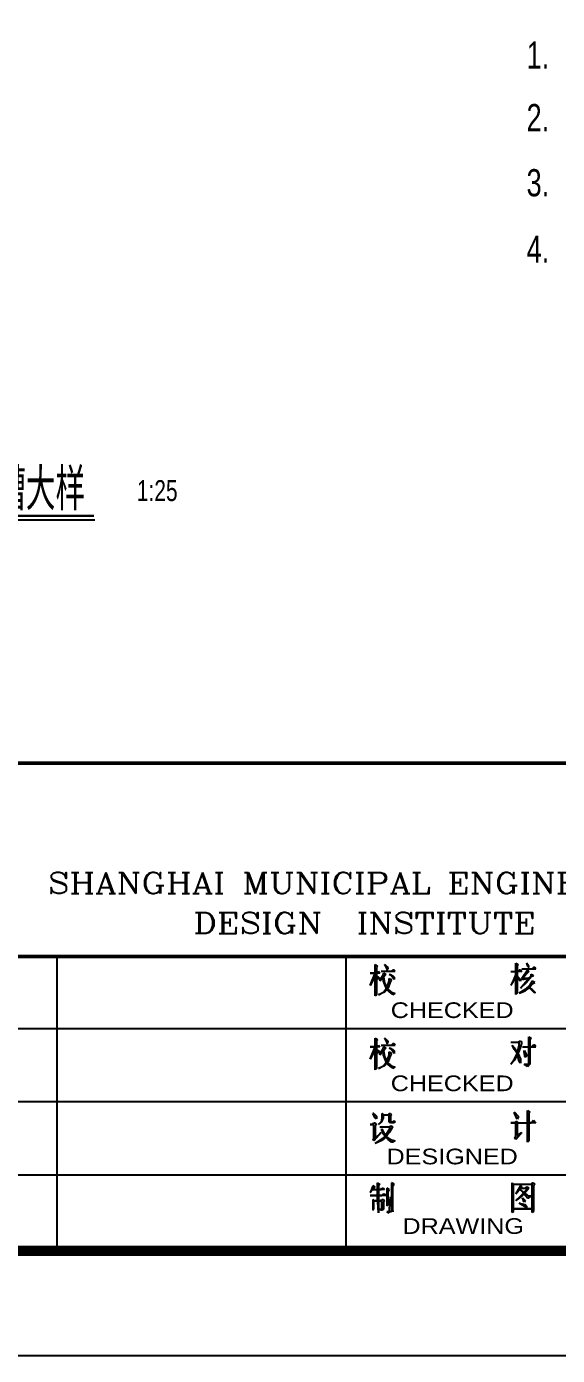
# Model space of a CAD drawing. Extents: x 6 to 303, y -107 to 103.
# Drawn here: x 212.6 to 238, y -107.1 to -43.5 of the extents above; entities that cross this region are included whole.
import ezdxf
from ezdxf.enums import TextEntityAlignment as Align

# ---------------------------------------------------------------- set-up
doc = ezdxf.new("R2010")
doc.units = 0
doc.header["$MEASUREMENT"] = 0
doc.layers.add('4', color=4, linetype='CONTINUOUS')
doc.layers.add('SMEDI', color=2, linetype='CONTINUOUS')
doc.styles.add('SMEDI', font='smsim', dxfattribs={"width": 0.75, "bigfont": 'smfs'})
doc.styles.add('SMEDI1', font='COMPLEX', dxfattribs={"width": 1.2, "bigfont": 'SMFS'})

msp = doc.modelspace()

# ---------------------------------------------------------------- linework, layer by layer
at = {"layer": '4'}
msp.add_line((215.8634932, -67.1163771), (203.9872441, -67.1163771), dxfattribs=at)
at = {"layer": '4', "const_width": 0.1165}
msp.add_lwpolyline([(215.8353198, -66.9125066), (204.0173034, -66.9125066)], dxfattribs=at)
at = {"layer": 'SMEDI'}
for p, q in [((214.0607077, -102.1285087, -11.3095628), (214.0607077, -88.0051186, -11.3095628)), ((227.9107077, -102.1285087, -11.3095628), (227.9107077, -88.0051186, -11.3095628)), ((236.027144, -88.310098, -11.3095628), (236.1464813, -88.3896562, -11.3095628)), ((236.027144, -88.9200444, -11.3095628), (236.027144, -88.310098, -11.3095628)), ((236.6503501, -88.4559547, -11.3095628), (236.5442725, -88.310098, -11.3095628)), ((236.5442725, -88.310098, -11.3095628), (236.5973113, -88.4559547, -11.3095628)), ((229.2912142, -88.800707, -11.3095628), (229.0657992, -88.800707, -11.3095628)), ((229.0657992, -88.800707, -11.3095628), (229.2912142, -88.800707, -11.3095628)), ((229.0657992, -89.384134, -11.3095628), (229.2912142, -88.800707, -11.3095628)), ((229.2912142, -88.9200444, -11.3095628), (229.0657992, -89.384134, -11.3095628)), ((229.2912142, -88.3763965, -11.3095628), (229.4105515, -88.4692144, -11.3095628)), ((229.2912142, -88.800707, -11.3095628), (229.2912142, -88.3763965, -11.3095628)), ((229.2912142, -89.8880028, -11.3095628), (229.2912142, -88.800707, -11.3095628)), ((229.2912142, -88.800707, -11.3095628), (229.2912142, -88.9200444, -11.3095628)), ((229.4105515, -88.4692144, -11.3095628), (229.3575127, -88.5222533, -11.3095628)), ((229.3575127, -88.5222533, -11.3095628), (229.3575127, -88.800707, -11.3095628)), ((229.5166291, -88.800707, -11.3095628), (229.3575127, -88.800707, -11.3095628)), ((229.3575127, -88.800707, -11.3095628), (229.4105515, -88.800707, -11.3095628)), ((229.3575127, -88.800707, -11.3095628), (229.3575127, -88.9200444, -11.3095628)), ((229.3575127, -88.9200444, -11.3095628), (229.5166291, -89.0526414, -11.3095628)), ((229.4635903, -89.1056802, -11.3095628), (229.3575127, -88.9200444, -11.3095628)), ((229.3575127, -88.9200444, -11.3095628), (229.3575127, -89.834964, -11.3095628)), ((229.4105515, -88.800707, -11.3095628), (229.4635903, -88.7078891, -11.3095628)), ((229.4635903, -88.7078891, -11.3095628), (229.5166291, -88.800707, -11.3095628)), ((229.702265, -88.9863429, -11.3095628), (229.5166291, -89.1852385, -11.3095628)), ((229.5166291, -89.1852385, -11.3095628), (229.6227068, -88.9863429, -11.3095628)), ((229.5829277, -88.7078891, -11.3095628), (230.2591726, -88.7078891, -11.3095628)), ((229.6227068, -88.9863429, -11.3095628), (229.702265, -88.8537459, -11.3095628)), ((229.8083426, -88.8537459, -11.3095628), (229.702265, -88.800707, -11.3095628)), ((229.702265, -88.800707, -11.3095628), (229.8083426, -88.8537459, -11.3095628)), ((229.702265, -88.8537459, -11.3095628), (229.702265, -88.800707, -11.3095628)), ((229.8083426, -88.8537459, -11.3095628), (229.702265, -88.9863429, -11.3095628)), ((229.702265, -88.9863429, -11.3095628), (229.7420441, -89.251537, -11.3095628)), ((229.702265, -89.1852385, -11.3095628), (229.702265, -88.9863429, -11.3095628)), ((229.9144203, -88.5222533, -11.3095628), (229.7420441, -88.3763965, -11.3095628)), ((229.7420441, -88.3763965, -11.3095628), (229.8613815, -88.5885518, -11.3095628)), ((229.8613815, -88.6548503, -11.3095628), (229.9144203, -88.5885518, -11.3095628)), ((229.8613815, -88.5885518, -11.3095628), (229.8613815, -88.6548503, -11.3095628)), ((229.9144203, -88.5885518, -11.3095628), (229.9144203, -88.5222533, -11.3095628)), ((229.9674591, -88.8537459, -11.3095628), (230.0337576, -88.8537459, -11.3095628)), ((230.0867964, -88.9200444, -11.3095628), (229.9674591, -88.8537459, -11.3095628)), ((230.0337576, -88.8537459, -11.3095628), (230.1398353, -88.9200444, -11.3095628)), ((230.1398353, -88.6548503, -11.3095628), (230.0867964, -88.7078891, -11.3095628)), ((230.2061338, -89.1056802, -11.3095628), (230.0867964, -88.9200444, -11.3095628)), ((230.2061338, -88.6548503, -11.3095628), (230.1398353, -88.6548503, -11.3095628)), ((230.1398353, -88.9200444, -11.3095628), (230.2061338, -88.9863429, -11.3095628)), ((230.2591726, -88.7078891, -11.3095628), (230.2061338, -88.6548503, -11.3095628)), ((230.2061338, -88.9863429, -11.3095628), (230.2061338, -89.1056802, -11.3095628)), ((235.801729, -88.7211488, -11.3095628), (236.027144, -88.7211488, -11.3095628)), ((236.027144, -88.8404862, -11.3095628), (235.9210664, -89.1189399, -11.3095628)), ((235.9210664, -89.1719788, -11.3095628), (236.027144, -88.9200444, -11.3095628)), ((236.027144, -88.7211488, -11.3095628), (236.027144, -88.8404862, -11.3095628)), ((236.027144, -89.8217043, -11.3095628), (236.027144, -88.7211488, -11.3095628)), ((236.1464813, -88.3896562, -11.3095628), (236.0934425, -88.4559547, -11.3095628)), ((236.0934425, -88.4559547, -11.3095628), (236.0934425, -88.7211488, -11.3095628)), ((236.0934425, -88.7211488, -11.3095628), (236.1464813, -88.7211488, -11.3095628)), ((236.3188575, -88.7211488, -11.3095628), (236.0934425, -88.7211488, -11.3095628)), ((236.0934425, -88.7211488, -11.3095628), (236.0934425, -88.9200444, -11.3095628)), ((236.0934425, -88.9200444, -11.3095628), (236.252559, -89.1189399, -11.3095628)), ((236.1995202, -89.1189399, -11.3095628), (236.0934425, -88.9200444, -11.3095628)), ((236.0934425, -88.9200444, -11.3095628), (236.0934425, -89.7554058, -11.3095628)), ((236.1464813, -88.7211488, -11.3095628), (236.1995202, -88.6415906, -11.3095628)), ((236.1995202, -88.6415906, -11.3095628), (236.252559, -88.6415906, -11.3095628)), ((236.252559, -88.6415906, -11.3095628), (236.3188575, -88.7211488, -11.3095628)), ((236.3188575, -88.5885518, -11.3095628), (236.9951024, -88.5885518, -11.3095628)), ((236.3188575, -89.0393817, -11.3095628), (236.5973113, -88.6415906, -11.3095628)), ((236.6503501, -88.7211488, -11.3095628), (236.3586366, -89.0393817, -11.3095628)), ((236.7696874, -88.9730832, -11.3095628), (236.5442725, -89.2382773, -11.3095628)), ((236.5973113, -88.4559547, -11.3095628), (236.6503501, -88.5222533, -11.3095628)), ((236.5973113, -88.6415906, -11.3095628), (236.6503501, -88.7211488, -11.3095628)), ((236.6503501, -88.5222533, -11.3095628), (236.6503501, -88.4559547, -11.3095628)), ((236.6503501, -89.0393817, -11.3095628), (236.7696874, -88.9200444, -11.3095628)), ((236.7696874, -88.9200444, -11.3095628), (236.7696874, -88.8404862, -11.3095628)), ((236.7696874, -88.8404862, -11.3095628), (236.8757651, -88.9200444, -11.3095628)), ((236.8757651, -88.9200444, -11.3095628), (236.7696874, -88.9730832, -11.3095628)), ((236.8757651, -88.5222533, -11.3095628), (236.8227263, -88.5885518, -11.3095628)), ((236.9420636, -88.5222533, -11.3095628), (236.8757651, -88.5222533, -11.3095628)), ((236.9951024, -88.5885518, -11.3095628), (236.9420636, -88.5222533, -11.3095628)), ((229.5166291, -89.0526414, -11.3095628), (229.4635903, -89.1056802, -11.3095628)), ((229.8613815, -89.5830296, -11.3095628), (229.702265, -89.1852385, -11.3095628)), ((229.702265, -89.7023669, -11.3095628), (229.8613815, -89.5034714, -11.3095628)), ((229.7420441, -89.251537, -11.3095628), (229.8613815, -89.5034714, -11.3095628)), ((229.9144203, -89.5034714, -11.3095628), (229.7420441, -89.7023669, -11.3095628)), ((229.8613815, -89.5034714, -11.3095628), (229.9674591, -89.1852385, -11.3095628)), ((229.8613815, -89.5034714, -11.3095628), (230.0867964, -89.7023669, -11.3095628)), ((230.0867964, -89.7686655, -11.3095628), (229.8613815, -89.5830296, -11.3095628)), ((230.0337576, -89.1852385, -11.3095628), (229.9144203, -89.5034714, -11.3095628)), ((229.9674591, -89.1852385, -11.3095628), (229.9674591, -89.0526414, -11.3095628)), ((229.9674591, -89.0526414, -11.3095628), (230.0867964, -89.1056802, -11.3095628)), ((230.0867964, -89.1056802, -11.3095628), (230.0337576, -89.1852385, -11.3095628)), ((235.9210664, -89.1189399, -11.3095628), (235.801729, -89.3708743, -11.3095628)), ((235.801729, -89.3708743, -11.3095628), (235.9210664, -89.1719788, -11.3095628)), ((236.252559, -89.1719788, -11.3095628), (236.1995202, -89.1189399, -11.3095628)), ((236.477974, -89.5697699, -11.3095628), (236.1995202, -89.7554058, -11.3095628)), ((236.1995202, -89.7554058, -11.3095628), (236.477974, -89.6360684, -11.3095628)), ((236.252559, -89.5167311, -11.3095628), (236.6503501, -89.0393817, -11.3095628)), ((236.252559, -89.1189399, -11.3095628), (236.252559, -89.1719788, -11.3095628)), ((236.5442725, -89.2382773, -11.3095628), (236.252559, -89.5167311, -11.3095628)), ((236.3586366, -89.1189399, -11.3095628), (236.3188575, -89.0393817, -11.3095628)), ((236.3586366, -89.0393817, -11.3095628), (236.6503501, -89.0393817, -11.3095628)), ((236.6503501, -89.0393817, -11.3095628), (236.3586366, -89.1189399, -11.3095628)), ((236.7033889, -89.3708743, -11.3095628), (236.477974, -89.5697699, -11.3095628)), ((236.477974, -89.6360684, -11.3095628), (236.6503501, -89.5167311, -11.3095628)), ((236.6503501, -89.5167311, -11.3095628), (236.8227263, -89.3045758, -11.3095628)), ((236.8227263, -89.1719788, -11.3095628), (236.7033889, -89.3708743, -11.3095628)), ((236.8227263, -89.5697699, -11.3095628), (236.7033889, -89.5167311, -11.3095628)), ((236.7033889, -89.5167311, -11.3095628), (236.8227263, -89.5697699, -11.3095628)), ((236.9420636, -89.7554058, -11.3095628), (236.7033889, -89.5167311, -11.3095628)), ((236.9420636, -89.2382773, -11.3095628), (236.8227263, -89.1719788, -11.3095628)), ((236.8227263, -89.3045758, -11.3095628), (236.9420636, -89.2382773, -11.3095628)), ((236.8227263, -89.5697699, -11.3095628), (236.9420636, -89.7023669, -11.3095628)), ((229.3575127, -89.834964, -11.3095628), (229.2912142, -89.8880028, -11.3095628)), ((229.7420441, -89.7023669, -11.3095628), (229.4635903, -89.834964, -11.3095628)), ((229.4635903, -89.834964, -11.3095628), (229.702265, -89.7023669, -11.3095628)), ((230.0867964, -89.7023669, -11.3095628), (230.2591726, -89.7686655, -11.3095628)), ((230.1398353, -89.834964, -11.3095628), (230.0867964, -89.7686655, -11.3095628)), ((230.2591726, -89.7686655, -11.3095628), (230.1398353, -89.834964, -11.3095628)), ((236.0934425, -89.7554058, -11.3095628), (236.027144, -89.8217043, -11.3095628)), ((236.9420636, -89.7023669, -11.3095628), (236.9420636, -89.7554058, -11.3095628)), ((196.9365627, -91.4411447, -11.3095628), (252.1735756, -91.4411447, -11.3095628)), ((229.2912142, -92.3277884, -11.3095628), (229.2912142, -91.9034779, -11.3095628)), ((229.2912142, -91.9034779, -11.3095628), (229.4105515, -91.9830361, -11.3095628)), ((229.4105515, -91.9830361, -11.3095628), (229.3575127, -92.0493346, -11.3095628)), ((229.3575127, -92.0493346, -11.3095628), (229.3575127, -92.3277884, -11.3095628)), ((229.9144203, -92.0493346, -11.3095628), (229.7420441, -91.9034779, -11.3095628)), ((229.7420441, -91.9034779, -11.3095628), (229.8613815, -92.1156331, -11.3095628)), ((229.8613815, -92.1819317, -11.3095628), (229.9144203, -92.1156331, -11.3095628)), ((229.8613815, -92.1156331, -11.3095628), (229.8613815, -92.1819317, -11.3095628)), ((229.9144203, -92.1156331, -11.3095628), (229.9144203, -92.0493346, -11.3095628)), ((230.1398353, -92.1819317, -11.3095628), (230.0867964, -92.2349705, -11.3095628)), ((230.2061338, -92.1819317, -11.3095628), (230.1398353, -92.1819317, -11.3095628)), ((230.2591726, -92.2349705, -11.3095628), (230.2061338, -92.1819317, -11.3095628)), ((235.801729, -92.1023734, -11.3095628), (236.1464813, -92.1023734, -11.3095628)), ((236.1464813, -92.1023734, -11.3095628), (236.1995202, -92.0493346, -11.3095628)), ((236.1995202, -92.1023734, -11.3095628), (236.1464813, -92.1023734, -11.3095628)), ((236.1995202, -92.0493346, -11.3095628), (236.252559, -92.0493346, -11.3095628)), ((236.1995202, -92.2482302, -11.3095628), (236.1995202, -92.1023734, -11.3095628)), ((236.252559, -92.0493346, -11.3095628), (236.3188575, -92.1023734, -11.3095628)), ((236.3188575, -92.1023734, -11.3095628), (236.252559, -92.3145287, -11.3095628)), ((236.6503501, -92.3145287, -11.3095628), (236.6503501, -91.8371793, -11.3095628)), ((236.6503501, -91.8371793, -11.3095628), (236.7696874, -91.9167376, -11.3095628)), ((236.7696874, -91.9167376, -11.3095628), (236.7033889, -91.9830361, -11.3095628)), ((236.7033889, -91.9830361, -11.3095628), (236.7033889, -92.3145287, -11.3095628)), ((229.2912142, -92.3277884, -11.3095628), (229.0657992, -92.3277884, -11.3095628)), ((229.0657992, -92.3277884, -11.3095628), (229.2912142, -92.3277884, -11.3095628)), ((229.0657992, -92.9112154, -11.3095628), (229.2912142, -92.3277884, -11.3095628)), ((229.2912142, -92.4471258, -11.3095628), (229.0657992, -92.9112154, -11.3095628)), ((229.2912142, -92.3277884, -11.3095628), (229.2912142, -92.4471258, -11.3095628)), ((229.2912142, -93.4150842, -11.3095628), (229.2912142, -92.3277884, -11.3095628)), ((229.5166291, -92.3277884, -11.3095628), (229.3575127, -92.3277884, -11.3095628)), ((229.3575127, -92.3277884, -11.3095628), (229.4105515, -92.3277884, -11.3095628)), ((229.3575127, -92.3277884, -11.3095628), (229.3575127, -92.4471258, -11.3095628)), ((229.3575127, -92.4471258, -11.3095628), (229.5166291, -92.5664631, -11.3095628)), ((229.4635903, -92.6327616, -11.3095628), (229.3575127, -92.4471258, -11.3095628)), ((229.3575127, -92.4471258, -11.3095628), (229.3575127, -93.3620454, -11.3095628)), ((229.4105515, -92.3277884, -11.3095628), (229.4635903, -92.2349705, -11.3095628)), ((229.4635903, -92.2349705, -11.3095628), (229.5166291, -92.3277884, -11.3095628)), ((229.5166291, -92.5664631, -11.3095628), (229.4635903, -92.6327616, -11.3095628)), ((229.702265, -92.5134243, -11.3095628), (229.5166291, -92.7123198, -11.3095628)), ((229.5166291, -92.7123198, -11.3095628), (229.6227068, -92.5134243, -11.3095628)), ((229.5829277, -92.2349705, -11.3095628), (230.2591726, -92.2349705, -11.3095628)), ((229.6227068, -92.5134243, -11.3095628), (229.702265, -92.3808272, -11.3095628)), ((229.8083426, -92.3808272, -11.3095628), (229.702265, -92.3277884, -11.3095628)), ((229.702265, -92.3277884, -11.3095628), (229.8083426, -92.3808272, -11.3095628)), ((229.702265, -92.3808272, -11.3095628), (229.702265, -92.3277884, -11.3095628)), ((229.8083426, -92.3808272, -11.3095628), (229.702265, -92.5134243, -11.3095628)), ((229.702265, -92.5134243, -11.3095628), (229.7420441, -92.7786184, -11.3095628)), ((229.702265, -92.7123198, -11.3095628), (229.702265, -92.5134243, -11.3095628)), ((229.8613815, -93.110111, -11.3095628), (229.702265, -92.7123198, -11.3095628)), ((229.7420441, -92.7786184, -11.3095628), (229.8613815, -93.017293, -11.3095628)), ((229.8613815, -93.017293, -11.3095628), (229.9674591, -92.7123198, -11.3095628)), ((230.0337576, -92.7123198, -11.3095628), (229.9144203, -93.017293, -11.3095628)), ((229.9674591, -92.3808272, -11.3095628), (230.0337576, -92.3808272, -11.3095628)), ((230.0867964, -92.4471258, -11.3095628), (229.9674591, -92.3808272, -11.3095628)), ((229.9674591, -92.7123198, -11.3095628), (229.9674591, -92.5664631, -11.3095628)), ((229.9674591, -92.5664631, -11.3095628), (230.0867964, -92.6327616, -11.3095628)), ((230.0337576, -92.3808272, -11.3095628), (230.1398353, -92.4471258, -11.3095628)), ((230.0867964, -92.6327616, -11.3095628), (230.0337576, -92.7123198, -11.3095628)), ((230.2061338, -92.6327616, -11.3095628), (230.0867964, -92.4471258, -11.3095628)), ((230.1398353, -92.4471258, -11.3095628), (230.2061338, -92.5134243, -11.3095628)), ((230.2061338, -92.5134243, -11.3095628), (230.2061338, -92.6327616, -11.3095628)), ((235.8547678, -92.2482302, -11.3095628), (235.9741052, -92.3675675, -11.3095628)), ((235.9741052, -92.4471258, -11.3095628), (235.8547678, -92.2482302, -11.3095628)), ((235.9741052, -92.3675675, -11.3095628), (236.0934425, -92.5532034, -11.3095628)), ((236.0934425, -92.6460213, -11.3095628), (235.9741052, -92.4471258, -11.3095628)), ((236.1995202, -92.5001646, -11.3095628), (235.9741052, -92.9509945, -11.3095628)), ((235.9741052, -92.8979557, -11.3095628), (236.0934425, -92.6460213, -11.3095628)), ((236.0934425, -92.6460213, -11.3095628), (236.1995202, -92.2482302, -11.3095628)), ((236.0934425, -92.5532034, -11.3095628), (236.1995202, -92.7653587, -11.3095628)), ((236.1464813, -92.8316572, -11.3095628), (236.0934425, -92.6460213, -11.3095628)), ((236.252559, -92.3145287, -11.3095628), (236.1995202, -92.5001646, -11.3095628)), ((236.1995202, -92.7653587, -11.3095628), (236.252559, -92.8979557, -11.3095628)), ((236.3586366, -92.3145287, -11.3095628), (236.6503501, -92.3145287, -11.3095628)), ((236.4381948, -92.5001646, -11.3095628), (236.5442725, -92.6990601, -11.3095628)), ((236.4381948, -92.5532034, -11.3095628), (236.4381948, -92.5001646, -11.3095628)), ((236.477974, -92.8316572, -11.3095628), (236.4381948, -92.5532034, -11.3095628)), ((236.5442725, -92.7653587, -11.3095628), (236.477974, -92.8316572, -11.3095628)), ((236.5442725, -92.6990601, -11.3095628), (236.5442725, -92.7653587, -11.3095628)), ((236.6503501, -93.1498901, -11.3095628), (236.6503501, -92.3145287, -11.3095628)), ((236.7033889, -92.3145287, -11.3095628), (236.7033889, -93.1498901, -11.3095628)), ((236.7033889, -92.3145287, -11.3095628), (236.9951024, -92.3145287, -11.3095628)), ((236.8227263, -92.3145287, -11.3095628), (236.7033889, -92.3145287, -11.3095628)), ((236.8757651, -92.2482302, -11.3095628), (236.8227263, -92.3145287, -11.3095628)), ((236.9420636, -92.2482302, -11.3095628), (236.8757651, -92.2482302, -11.3095628)), ((236.9951024, -92.3145287, -11.3095628), (236.9420636, -92.2482302, -11.3095628)), ((229.3575127, -93.3620454, -11.3095628), (229.2912142, -93.4150842, -11.3095628)), ((229.7420441, -93.2294483, -11.3095628), (229.4635903, -93.3620454, -11.3095628)), ((229.4635903, -93.3620454, -11.3095628), (229.702265, -93.2294483, -11.3095628)), ((229.702265, -93.2294483, -11.3095628), (229.8613815, -93.017293, -11.3095628)), ((229.9144203, -93.017293, -11.3095628), (229.7420441, -93.2294483, -11.3095628)), ((229.8613815, -93.017293, -11.3095628), (230.0867964, -93.2294483, -11.3095628)), ((230.0867964, -93.2957468, -11.3095628), (229.8613815, -93.110111, -11.3095628)), ((230.0867964, -93.2294483, -11.3095628), (230.2591726, -93.2957468, -11.3095628)), ((230.1398353, -93.3620454, -11.3095628), (230.0867964, -93.2957468, -11.3095628)), ((230.2591726, -93.2957468, -11.3095628), (230.1398353, -93.3620454, -11.3095628)), ((235.801729, -93.1498901, -11.3095628), (235.9741052, -92.8979557, -11.3095628)), ((235.9741052, -92.9509945, -11.3095628), (235.801729, -93.1498901, -11.3095628)), ((236.1995202, -93.0305527, -11.3095628), (236.1464813, -92.8316572, -11.3095628)), ((236.252559, -93.0968513, -11.3095628), (236.1995202, -93.0305527, -11.3095628)), ((236.252559, -92.8979557, -11.3095628), (236.252559, -93.0968513, -11.3095628)), ((236.5442725, -93.2294483, -11.3095628), (236.4381948, -93.1498901, -11.3095628)), ((236.4381948, -93.1498901, -11.3095628), (236.6503501, -93.1498901, -11.3095628)), ((236.5973113, -93.2824871, -11.3095628), (236.5442725, -93.2294483, -11.3095628)), ((236.7033889, -93.1498901, -11.3095628), (236.5973113, -93.2824871, -11.3095628)), ((196.9365627, -94.9411447, -11.3095628), (252.1735756, -94.9411447, -11.3095628)), ((229.2381754, -95.5101175, -11.3095628), (229.1851365, -95.5101175, -11.3095628)), ((229.1851365, -95.5101175, -11.3095628), (229.2381754, -95.5101175, -11.3095628)), ((229.2912142, -95.709013, -11.3095628), (229.1851365, -95.5101175, -11.3095628)), ((229.1851365, -96.0405056, -11.3095628), (229.2381754, -95.9609474, -11.3095628)), ((229.2381754, -95.5101175, -11.3095628), (229.3575127, -95.6427145, -11.3095628)), ((229.2381754, -95.9609474, -11.3095628), (229.2912142, -95.9609474, -11.3095628)), ((229.3575127, -95.7620519, -11.3095628), (229.2912142, -95.709013, -11.3095628)), ((229.2912142, -95.9609474, -11.3095628), (229.3575127, -96.0405056, -11.3095628)), ((229.3575127, -95.6427145, -11.3095628), (229.3575127, -95.7620519, -11.3095628)), ((229.5829277, -95.9079086, -11.3095628), (229.4635903, -96.0405056, -11.3095628)), ((229.4635903, -96.0405056, -11.3095628), (229.6227068, -95.9079086, -11.3095628)), ((229.6227068, -95.709013, -11.3095628), (229.5829277, -95.9079086, -11.3095628)), ((229.6227068, -95.5101175, -11.3095628), (229.702265, -95.576416, -11.3095628)), ((229.702265, -95.576416, -11.3095628), (229.6227068, -95.5101175, -11.3095628)), ((229.6227068, -95.5101175, -11.3095628), (229.6227068, -95.709013, -11.3095628)), ((229.6227068, -95.9079086, -11.3095628), (229.702265, -95.709013, -11.3095628)), ((229.702265, -95.709013, -11.3095628), (229.702265, -95.576416, -11.3095628)), ((229.702265, -95.576416, -11.3095628), (229.9144203, -95.576416, -11.3095628)), ((229.9144203, -95.576416, -11.3095628), (229.9674591, -95.5101175, -11.3095628)), ((229.9674591, -95.576416, -11.3095628), (229.9144203, -95.576416, -11.3095628)), ((229.9674591, -95.5101175, -11.3095628), (230.0337576, -95.5101175, -11.3095628)), ((229.9674591, -95.9079086, -11.3095628), (229.9674591, -95.576416, -11.3095628)), ((230.0337576, -95.9609474, -11.3095628), (229.9674591, -95.9079086, -11.3095628)), ((230.0337576, -95.5101175, -11.3095628), (230.0867964, -95.576416, -11.3095628)), ((230.0867964, -95.576416, -11.3095628), (230.0337576, -95.6427145, -11.3095628)), ((230.0337576, -95.6427145, -11.3095628), (230.0337576, -95.9079086, -11.3095628)), ((230.0337576, -95.9079086, -11.3095628), (230.1398353, -95.9079086, -11.3095628)), ((230.2061338, -95.9609474, -11.3095628), (230.0337576, -95.9609474, -11.3095628)), ((230.1398353, -95.9079086, -11.3095628), (230.2061338, -95.8416101, -11.3095628)), ((230.2061338, -95.8416101, -11.3095628), (230.2591726, -95.9079086, -11.3095628)), ((230.2591726, -95.9079086, -11.3095628), (230.2061338, -95.9609474, -11.3095628)), ((235.9741052, -95.9609474, -11.3095628), (235.801729, -95.9609474, -11.3095628)), ((235.801729, -95.9609474, -11.3095628), (235.9741052, -95.9609474, -11.3095628)), ((236.1464813, -95.6294548, -11.3095628), (235.9741052, -95.4438189, -11.3095628)), ((235.9741052, -95.4438189, -11.3095628), (236.1464813, -95.6294548, -11.3095628)), ((235.9741052, -95.4968578, -11.3095628), (235.9741052, -95.4438189, -11.3095628)), ((236.027144, -95.6294548, -11.3095628), (235.9741052, -95.4968578, -11.3095628)), ((235.9741052, -95.9609474, -11.3095628), (236.027144, -95.8946489, -11.3095628)), ((236.027144, -95.9609474, -11.3095628), (235.9741052, -95.9609474, -11.3095628)), ((235.9741052, -95.9609474, -11.3095628), (236.252559, -95.9609474, -11.3095628)), ((236.0934425, -95.7753116, -11.3095628), (236.027144, -95.6294548, -11.3095628)), ((236.027144, -95.8946489, -11.3095628), (236.0934425, -95.8946489, -11.3095628)), ((236.027144, -96.6239326, -11.3095628), (236.027144, -95.9609474, -11.3095628)), ((236.1464813, -95.6957533, -11.3095628), (236.0934425, -95.7753116, -11.3095628)), ((236.0934425, -95.8946489, -11.3095628), (236.1464813, -95.9609474, -11.3095628)), ((236.1464813, -95.9609474, -11.3095628), (236.0934425, -96.0272459, -11.3095628)), ((236.1464813, -95.6294548, -11.3095628), (236.1464813, -95.6957533, -11.3095628)), ((236.252559, -95.9609474, -11.3095628), (236.5973113, -95.9609474, -11.3095628)), ((236.5973113, -95.9609474, -11.3095628), (236.5973113, -95.3642607, -11.3095628)), ((236.5973113, -95.3642607, -11.3095628), (236.7033889, -95.4438189, -11.3095628)), ((236.5973113, -96.875867, -11.3095628), (236.5973113, -95.9609474, -11.3095628)), ((236.7033889, -95.4438189, -11.3095628), (236.6503501, -95.4968578, -11.3095628)), ((236.6503501, -95.4968578, -11.3095628), (236.6503501, -95.9609474, -11.3095628)), ((236.6503501, -95.9609474, -11.3095628), (236.6503501, -96.8095685, -11.3095628)), ((236.6503501, -95.9609474, -11.3095628), (236.7696874, -95.9609474, -11.3095628)), ((236.9951024, -95.9609474, -11.3095628), (236.6503501, -95.9609474, -11.3095628)), ((236.7696874, -95.9609474, -11.3095628), (236.8757651, -95.8283504, -11.3095628)), ((236.8757651, -95.8283504, -11.3095628), (236.9951024, -95.9609474, -11.3095628)), ((229.1851365, -96.0405056, -11.3095628), (229.0657992, -96.0405056, -11.3095628)), ((229.0657992, -96.0405056, -11.3095628), (229.1851365, -96.0405056, -11.3095628)), ((229.2381754, -96.0405056, -11.3095628), (229.1851365, -96.0405056, -11.3095628)), ((229.2381754, -96.6902312, -11.3095628), (229.2381754, -96.0405056, -11.3095628)), ((229.5829277, -96.4250371, -11.3095628), (229.2381754, -96.8228282, -11.3095628)), ((229.3575127, -96.0405056, -11.3095628), (229.2912142, -96.0935445, -11.3095628)), ((229.2912142, -96.0935445, -11.3095628), (229.2912142, -96.6902312, -11.3095628)), ((229.2912142, -96.6902312, -11.3095628), (229.5829277, -96.4250371, -11.3095628)), ((229.9674591, -96.159843, -11.3095628), (229.5166291, -96.159843, -11.3095628)), ((229.6227068, -96.2394012, -11.3095628), (229.7420441, -96.4913356, -11.3095628)), ((229.6227068, -96.29244, -11.3095628), (229.6227068, -96.2394012, -11.3095628)), ((229.702265, -96.4913356, -11.3095628), (229.6227068, -96.29244, -11.3095628)), ((229.8083426, -96.6371923, -11.3095628), (229.702265, -96.4913356, -11.3095628)), ((229.7420441, -96.6371923, -11.3095628), (229.9674591, -96.29244, -11.3095628)), ((229.7420441, -96.4913356, -11.3095628), (229.8613815, -96.6371923, -11.3095628)), ((229.9674591, -96.4250371, -11.3095628), (229.8083426, -96.6371923, -11.3095628)), ((229.9674591, -96.159843, -11.3095628), (230.0337576, -96.0935445, -11.3095628)), ((229.9674591, -96.29244, -11.3095628), (230.0337576, -96.159843, -11.3095628)), ((230.0337576, -96.159843, -11.3095628), (229.9674591, -96.159843, -11.3095628)), ((230.0867964, -96.2394012, -11.3095628), (229.9674591, -96.4250371, -11.3095628)), ((230.0337576, -96.0935445, -11.3095628), (230.0867964, -96.0935445, -11.3095628)), ((230.0867964, -96.0935445, -11.3095628), (230.1398353, -96.159843, -11.3095628)), ((230.1398353, -96.159843, -11.3095628), (230.0867964, -96.2394012, -11.3095628)), ((235.9741052, -96.6769715, -11.3095628), (236.027144, -96.6239326, -11.3095628)), ((236.3188575, -96.4117774, -11.3095628), (236.027144, -96.7565297, -11.3095628)), ((236.0934425, -96.0272459, -11.3095628), (236.0934425, -96.5576341, -11.3095628)), ((236.0934425, -96.5576341, -11.3095628), (236.3188575, -96.4117774, -11.3095628)), ((229.1851365, -96.7565297, -11.3095628), (229.2381754, -96.6902312, -11.3095628)), ((229.2381754, -96.8228282, -11.3095628), (229.1851365, -96.7565297, -11.3095628)), ((229.2912142, -96.9421655, -11.3095628), (229.7420441, -96.6371923, -11.3095628)), ((229.5829277, -96.8228282, -11.3095628), (229.2912142, -96.9421655, -11.3095628)), ((229.702265, -96.7565297, -11.3095628), (229.5829277, -96.8228282, -11.3095628)), ((229.8083426, -96.6371923, -11.3095628), (229.702265, -96.7565297, -11.3095628)), ((229.9144203, -96.7565297, -11.3095628), (229.8083426, -96.6371923, -11.3095628)), ((229.8613815, -96.6371923, -11.3095628), (230.0337576, -96.7565297, -11.3095628)), ((230.0867964, -96.875867, -11.3095628), (229.9144203, -96.7565297, -11.3095628)), ((230.0337576, -96.7565297, -11.3095628), (230.2591726, -96.8228282, -11.3095628)), ((230.1398353, -96.875867, -11.3095628), (230.0867964, -96.875867, -11.3095628)), ((230.2591726, -96.8228282, -11.3095628), (230.1398353, -96.875867, -11.3095628)), ((236.027144, -96.7565297, -11.3095628), (235.9741052, -96.6769715, -11.3095628)), ((236.6503501, -96.8095685, -11.3095628), (236.5973113, -96.875867, -11.3095628)), ((196.9365627, -98.4411447, -11.3095628), (252.1735756, -98.4411447, -11.3095628)), ((229.118838, -99.1502796, -11.3095628), (229.0657992, -99.2961363, -11.3095628)), ((229.0657992, -99.2961363, -11.3095628), (229.1851365, -99.1502796, -11.3095628)), ((229.1851365, -98.9646437, -11.3095628), (229.118838, -99.1502796, -11.3095628)), ((229.2912142, -99.0309422, -11.3095628), (229.1851365, -98.9646437, -11.3095628)), ((229.1851365, -99.1502796, -11.3095628), (229.2912142, -99.0309422, -11.3095628)), ((229.1851365, -99.1502796, -11.3095628), (229.4105515, -99.1502796, -11.3095628)), ((229.4105515, -98.818787, -11.3095628), (229.5166291, -98.8983452, -11.3095628)), ((229.4105515, -99.1502796, -11.3095628), (229.4105515, -98.818787, -11.3095628)), ((229.4105515, -99.4287334, -11.3095628), (229.4105515, -99.1502796, -11.3095628)), ((229.5166291, -98.8983452, -11.3095628), (229.4635903, -98.9646437, -11.3095628)), ((229.4635903, -98.9646437, -11.3095628), (229.4635903, -99.1502796, -11.3095628)), ((229.4635903, -99.1502796, -11.3095628), (229.5829277, -99.1502796, -11.3095628)), ((229.7420441, -99.1502796, -11.3095628), (229.4635903, -99.1502796, -11.3095628)), ((229.4635903, -99.1502796, -11.3095628), (229.4635903, -99.4287334, -11.3095628)), ((229.5829277, -99.1502796, -11.3095628), (229.6227068, -99.0839811, -11.3095628)), ((229.6227068, -99.0839811, -11.3095628), (229.702265, -99.0839811, -11.3095628)), ((229.702265, -99.0839811, -11.3095628), (229.7420441, -99.1502796, -11.3095628)), ((229.9674591, -99.1502796, -11.3095628), (229.8613815, -99.0839811, -11.3095628)), ((229.8613815, -99.0839811, -11.3095628), (229.8613815, -99.9326021, -11.3095628)), ((229.9674591, -99.1502796, -11.3095628), (229.9144203, -99.2298378, -11.3095628)), ((229.9144203, -99.2298378, -11.3095628), (229.9674591, -99.1502796, -11.3095628)), ((230.2061338, -98.8983452, -11.3095628), (230.0867964, -98.818787, -11.3095628)), ((230.0867964, -98.818787, -11.3095628), (230.0867964, -100.2110559, -11.3095628)), ((230.1398353, -98.9646437, -11.3095628), (230.2061338, -98.8983452, -11.3095628)), ((230.1398353, -100.2110559, -11.3095628), (230.1398353, -98.9646437, -11.3095628)), ((235.8547678, -100.250835, -11.3095628), (235.8547678, -98.8320467, -11.3095628)), ((235.8547678, -98.8320467, -11.3095628), (235.9210664, -98.8850855, -11.3095628)), ((235.9210664, -98.8850855, -11.3095628), (236.7696874, -98.8850855, -11.3095628)), ((235.9210664, -100.1977962, -11.3095628), (235.9210664, -98.8850855, -11.3095628)), ((236.252559, -98.9646437, -11.3095628), (236.027144, -99.3491751, -11.3095628)), ((236.027144, -99.3491751, -11.3095628), (236.252559, -99.0839811, -11.3095628)), ((236.252559, -99.0839811, -11.3095628), (236.252559, -98.9646437, -11.3095628)), ((236.252559, -98.9646437, -11.3095628), (236.3188575, -99.0176825, -11.3095628)), ((236.3188575, -99.0176825, -11.3095628), (236.252559, -98.9646437, -11.3095628)), ((236.3188575, -99.0176825, -11.3095628), (236.252559, -99.0839811, -11.3095628)), ((236.252559, -99.0839811, -11.3095628), (236.477974, -99.0839811, -11.3095628)), ((236.4381948, -99.2828766, -11.3095628), (236.252559, -99.1635393, -11.3095628)), ((236.252559, -99.1635393, -11.3095628), (236.4381948, -99.3491751, -11.3095628)), ((236.252559, -99.4685125, -11.3095628), (236.5442725, -99.1635393, -11.3095628)), ((236.6503501, -99.0839811, -11.3095628), (236.4381948, -99.3491751, -11.3095628)), ((236.477974, -99.0839811, -11.3095628), (236.5442725, -99.0176825, -11.3095628)), ((236.5442725, -99.0839811, -11.3095628), (236.477974, -99.0839811, -11.3095628)), ((236.5442725, -99.0176825, -11.3095628), (236.5973113, -99.0176825, -11.3095628)), ((236.5442725, -99.1635393, -11.3095628), (236.5442725, -99.0839811, -11.3095628)), ((236.5973113, -99.0176825, -11.3095628), (236.6503501, -99.0839811, -11.3095628)), ((236.7696874, -98.8850855, -11.3095628), (236.8227263, -98.8320467, -11.3095628)), ((236.8227263, -98.8850855, -11.3095628), (236.7696874, -98.8850855, -11.3095628)), ((236.8227263, -98.8320467, -11.3095628), (236.8757651, -98.8320467, -11.3095628)), ((236.8227263, -100.0651992, -11.3095628), (236.8227263, -98.8850855, -11.3095628)), ((236.8757651, -98.8320467, -11.3095628), (236.9420636, -98.8850855, -11.3095628)), ((236.9420636, -98.8850855, -11.3095628), (236.8757651, -98.9646437, -11.3095628)), ((236.8757651, -98.9646437, -11.3095628), (236.8757651, -100.1977962, -11.3095628)), ((229.4105515, -99.4287334, -11.3095628), (229.0657992, -99.4287334, -11.3095628)), ((229.0657992, -99.4287334, -11.3095628), (229.4105515, -99.4287334, -11.3095628)), ((229.2381754, -99.6806678, -11.3095628), (229.1851365, -99.6276289, -11.3095628)), ((229.1851365, -99.6276289, -11.3095628), (229.1851365, -100.1314977, -11.3095628)), ((229.4105515, -99.6806678, -11.3095628), (229.2381754, -99.6806678, -11.3095628)), ((229.2381754, -100.0784589, -11.3095628), (229.2381754, -99.6806678, -11.3095628)), ((229.2381754, -99.6806678, -11.3095628), (229.4105515, -99.6806678, -11.3095628)), ((229.4105515, -99.6806678, -11.3095628), (229.4105515, -99.4287334, -11.3095628)), ((229.4635903, -100.2640948, -11.3095628), (229.4105515, -99.5007843, -11.3095628)), ((229.4105515, -99.5007843, -11.3095628), (229.4105515, -99.6806678, -11.3095628)), ((229.4635903, -99.4287334, -11.3095628), (229.6227068, -99.4287334, -11.3095628)), ((229.8083426, -99.4287334, -11.3095628), (229.4635903, -99.4287334, -11.3095628)), ((229.4635903, -99.4287334, -11.3095628), (229.4635903, -99.6806678, -11.3095628)), ((229.4635903, -99.6806678, -11.3095628), (229.5829277, -99.6806678, -11.3095628)), ((229.6227068, -99.6806678, -11.3095628), (229.4635903, -99.6806678, -11.3095628)), ((229.4635903, -99.6806678, -11.3095628), (229.4635903, -100.2640948, -11.3095628)), ((229.5829277, -99.6806678, -11.3095628), (229.6227068, -99.6276289, -11.3095628)), ((229.6227068, -99.4287334, -11.3095628), (229.702265, -99.3491751, -11.3095628)), ((229.6227068, -99.6276289, -11.3095628), (229.702265, -99.6276289, -11.3095628)), ((229.6227068, -100.0784589, -11.3095628), (229.6227068, -99.6806678, -11.3095628)), ((229.702265, -99.3491751, -11.3095628), (229.7420441, -99.3491751, -11.3095628)), ((229.702265, -99.6276289, -11.3095628), (229.7420441, -99.6806678, -11.3095628)), ((229.7420441, -99.6806678, -11.3095628), (229.702265, -99.7469663, -11.3095628)), ((229.702265, -99.7469663, -11.3095628), (229.702265, -100.0784589, -11.3095628)), ((229.7420441, -99.3491751, -11.3095628), (229.8083426, -99.4287334, -11.3095628)), ((229.9144203, -99.8795633, -11.3095628), (229.9144203, -99.2298378, -11.3095628)), ((229.9674591, -100.2640948, -11.3095628), (230.0337576, -99.5007843, -11.3095628)), ((230.0337576, -99.5007843, -11.3095628), (230.1398353, -100.2110559, -11.3095628)), ((236.3188575, -99.4685125, -11.3095628), (236.027144, -99.6674081, -11.3095628)), ((236.027144, -99.6674081, -11.3095628), (236.252559, -99.4685125, -11.3095628)), ((236.1995202, -99.8000051, -11.3095628), (236.477974, -99.8663036, -11.3095628)), ((236.5442725, -100.0121604, -11.3095628), (236.1995202, -99.8000051, -11.3095628)), ((236.4381948, -99.3491751, -11.3095628), (236.3188575, -99.4685125, -11.3095628)), ((236.3586366, -99.5480707, -11.3095628), (236.477974, -99.6674081, -11.3095628)), ((236.4381948, -99.7469663, -11.3095628), (236.3586366, -99.5480707, -11.3095628)), ((236.6503501, -99.4685125, -11.3095628), (236.4381948, -99.2828766, -11.3095628)), ((236.4381948, -99.3491751, -11.3095628), (236.5973113, -99.5480707, -11.3095628)), ((236.477974, -99.6674081, -11.3095628), (236.4381948, -99.7469663, -11.3095628)), ((236.5973113, -99.5480707, -11.3095628), (236.6503501, -99.5480707, -11.3095628)), ((236.6503501, -99.5480707, -11.3095628), (236.7696874, -99.4685125, -11.3095628)), ((236.7696874, -99.4685125, -11.3095628), (236.6503501, -99.4685125, -11.3095628)), ((229.1851365, -100.1314977, -11.3095628), (229.2381754, -100.0784589, -11.3095628)), ((229.5829277, -100.1314977, -11.3095628), (229.5166291, -100.0784589, -11.3095628)), ((229.5166291, -100.0784589, -11.3095628), (229.6227068, -100.0784589, -11.3095628)), ((229.6227068, -100.1314977, -11.3095628), (229.5829277, -100.1314977, -11.3095628)), ((229.702265, -100.0784589, -11.3095628), (229.6227068, -100.1314977, -11.3095628)), ((229.8613815, -99.9326021, -11.3095628), (229.9144203, -99.8795633, -11.3095628)), ((230.0867964, -100.2110559, -11.3095628), (229.8613815, -100.2110559, -11.3095628)), ((229.8613815, -100.2110559, -11.3095628), (229.9674591, -100.2640948, -11.3095628)), ((235.9210664, -100.1977962, -11.3095628), (235.8547678, -100.250835, -11.3095628)), ((236.8227263, -100.0651992, -11.3095628), (235.9210664, -100.0651992, -11.3095628)), ((235.9210664, -100.0651992, -11.3095628), (236.8227263, -100.0651992, -11.3095628)), ((236.477974, -99.8663036, -11.3095628), (236.5442725, -99.9458618, -11.3095628)), ((236.5442725, -99.9458618, -11.3095628), (236.5442725, -100.0121604, -11.3095628)), ((236.8227263, -100.250835, -11.3095628), (236.8227263, -100.0651992, -11.3095628)), ((236.8757651, -100.1977962, -11.3095628), (236.8227263, -100.250835, -11.3095628)), ((6.0741762, -107.0835954, -11.3095628), (303.0741762, -107.0835954, -11.3095628))]:
    msp.add_line(p, q, dxfattribs=at)
at = {"layer": 'SMEDI', "const_width": 0.5, "elevation": -11.3095628}
msp.add_lwpolyline([(18.5741762, -102.0835954), (18.5741762, 97.9164046), (298.0741762, 97.9164046), (298.0741762, -102.0835954)], close=True, dxfattribs=at)
at = {"layer": 'SMEDI', "const_width": 0.175, "elevation": -11.3095628}
for points in [[(197.2607077, -102.102604), (197.2607077, -78.7464168), (297.7607077, -78.7464168)], [(197.0239936, -88.0051186), (252.0239936, -88.0051186)]]:
    msp.add_lwpolyline(points, dxfattribs=at)

# ---------------------------------------------------------------- texts
at = {"layer": '4', "style": 'SMEDI', "width": 0.75}
for s, height, p in [('1.', 1.3, (236.5483625, -45.5198246)), ('2.', 1.3, (236.5483625, -48.513566)), ('3.', 1.3, (236.5483625, -51.6295004)), ('4.', 1.3, (236.5483625, -54.8065316)), ('顶板束锚固槽大样', 2, (204.0138012, -66.6480771)), ('1:25', 1, (217.8831417, -66.2092711))]:
    msp.add_text(s, height=height, dxfattribs=at).set_placement(p)
at = {"layer": 'SMEDI', "width": 1.2}
for s, height, style, p in [('SHANGHAI MUNICIPAL ENGINEERING', 1, 'SMEDI1', (228.8954863, -84.9838508, -11.3095628)), ('DESIGN  INSTITUTE', 1, 'SMEDI1', (228.790925, -86.8966886, -11.3095628)), ('CHECKED', 0.75, 'SMEDI', (232.9865627, -90.9411447, -11.3095628)), ('CHECKED', 0.75, 'SMEDI', (232.9865627, -94.4411447, -11.3095628)), ('DESIGNED', 0.75, 'SMEDI', (232.9865627, -97.9411447, -11.3095628)), ('DRAWING', 0.75, 'SMEDI', (233.5135664, -101.2694139, -11.3095628))]:
    msp.add_text(s, height=height, dxfattribs=dict(at, style=style)).set_placement(p, align=Align.CENTER)

doc.saveas('drawing.dxf')
